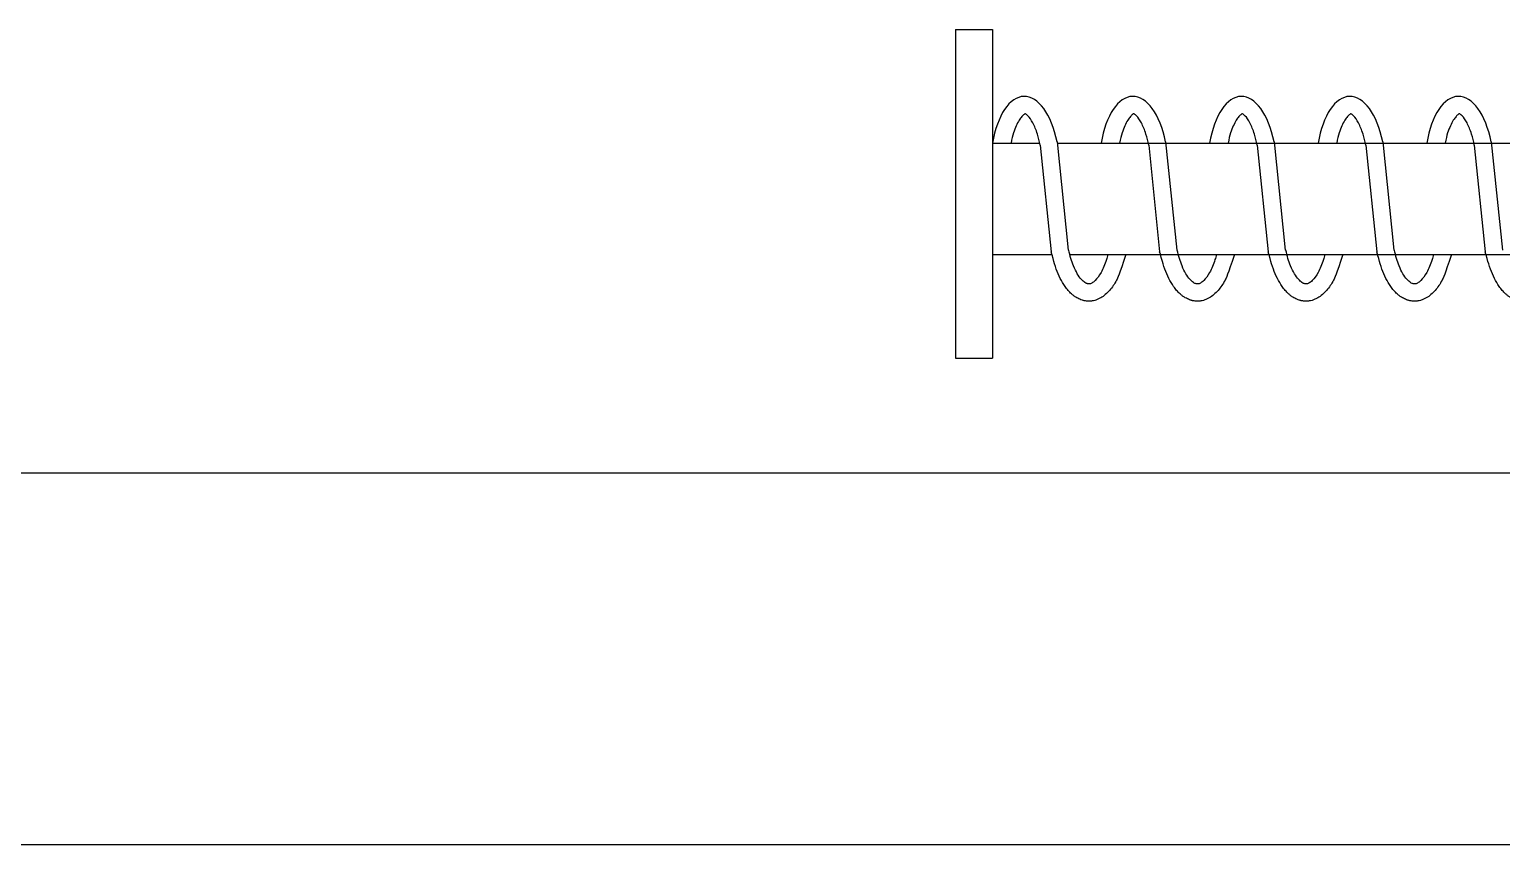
# Model space of a CAD drawing. Header units: millimetres. Extents: x 204328 to 274136, y -196910 to -178068.
# Drawn here: x 269048.4 to 269365.2, y -181212.8 to -181037.4 of the extents above; entities that cross this region are included whole.
import ezdxf

# ---------------------------------------------------------------- set-up
doc = ezdxf.new("R2010")
doc.units = ezdxf.units.MM
doc.layers.add('OHD Track', color=4, linetype='Continuous')

# ---------------------------------------------------------------- blocks, each defined once
blk = doc.blocks.new('도어스토퍼-1')
at = {"color": 4}
for p, q in [((-1149356237.68, -118453426.41), (-1149356237.68, -118453497.19)), ((-1149356237.68, -118453426.41), (-1149356229.71, -118453426.41)), ((-1149356229.71, -118453426.41), (-1149356229.71, -118453497.19)), ((-1149356237.68, -118453445.04), (-1149356237.68, -118453483.22)), ((-1149356229.71, -118453450.9), (-1149356219.55, -118453450.9)), ((-1149356215.8, -118453450.9), (-1149355858.36, -118453450.9)), ((-1149356229.71, -118453474.87), (-1149356216.92, -118453474.87)), ((-1149356213.08, -118453474.87), (-1149355858.36, -118453474.87)), ((-1149356237.68, -118453497.19), (-1149356229.71, -118453497.19))]:
    blk.add_line(p, q, dxfattribs=at)
at = {"color": 4, "linetype": 'Continuous'}
for p, q in [((-1149356219.47, -118453451.31), (-1149356217.11, -118453474.27)), ((-1149356215.82, -118453450.62), (-1149356213.42, -118453473.9)), ((-1149356196.11, -118453451.31), (-1149356193.76, -118453474.27)), ((-1149356192.47, -118453450.62), (-1149356190.07, -118453473.9)), ((-1149356172.76, -118453451.31), (-1149356170.4, -118453474.27)), ((-1149356169.11, -118453450.62), (-1149356166.71, -118453473.9)), ((-1149356149.4, -118453451.31), (-1149356147.05, -118453474.27)), ((-1149356145.76, -118453450.62), (-1149356143.36, -118453473.9)), ((-1149356126.05, -118453451.31), (-1149356123.69, -118453474.27)), ((-1149356122.4, -118453450.62), (-1149356120, -118453473.9))]:
    blk.add_line(p, q, dxfattribs=at)
for centre in [(-1149356222.67, -118453456.46), (-1149356199.31, -118453456.46), (-1149356175.96, -118453456.46), (-1149356152.6, -118453456.46), (-1149356129.24, -118453456.46)]:
    blk.add_ellipse(centre, major_axis=(-0.26, 15.63), ratio=0.477179, start_param=-1.195765, end_param=1.199537, dxfattribs=at)
for points, knots in [([(-1149356222.67, -118453444.55), (-1149356222.71, -118453444.57), (-1149356222.8, -118453444.62), (-1149356223.05, -118453444.81), (-1149356223.21, -118453444.96), (-1149356223.58, -118453445.38), (-1149356223.78, -118453445.65), (-1149356224.41, -118453446.66), (-1149356224.84, -118453447.59), (-1149356225.39, -118453449.29), (-1149356225.57, -118453449.94), (-1149356225.72, -118453450.9)], [3.3387486, 3.3387486, 3.3387486, 3.3387486, 3.4898819, 3.4898819, 3.6410151, 3.6410151, 3.7921484, 3.7921484, 4.105162, 4.105162, 4.2730649, 4.2730649, 4.2730649, 4.2730649]), ([(-1149356219.47, -118453451.31), (-1149356219.63, -118453450.47), (-1149356219.83, -118453449.67), (-1149356220.34, -118453448.02), (-1149356220.68, -118453447.2), (-1149356221.38, -118453445.88), (-1149356221.74, -118453445.38), (-1149356222.24, -118453444.84), (-1149356222.41, -118453444.71), (-1149356222.59, -118453444.59), (-1149356222.64, -118453444.57), (-1149356222.67, -118453444.55)], [1.9539775, 1.9539775, 1.9539775, 1.9539775, 2.1548685, 2.1548685, 2.4122962, 2.4122962, 2.6697239, 2.6697239, 2.8449346, 2.8449346, 2.9444367, 2.9444367, 2.9444367, 2.9444367]), ([(-1149356199.31, -118453444.55), (-1149356199.35, -118453444.57), (-1149356199.44, -118453444.62), (-1149356199.69, -118453444.81), (-1149356199.86, -118453444.96), (-1149356200.22, -118453445.38), (-1149356200.42, -118453445.65), (-1149356201.05, -118453446.66), (-1149356201.48, -118453447.59), (-1149356202.04, -118453449.29), (-1149356202.21, -118453449.94), (-1149356202.37, -118453450.9)], [3.3387486, 3.3387486, 3.3387486, 3.3387486, 3.4898819, 3.4898819, 3.6410151, 3.6410151, 3.7921484, 3.7921484, 4.105162, 4.105162, 4.2730649, 4.2730649, 4.2730649, 4.2730649]), ([(-1149356196.11, -118453451.31), (-1149356196.27, -118453450.47), (-1149356196.47, -118453449.67), (-1149356196.99, -118453448.02), (-1149356197.33, -118453447.2), (-1149356198.02, -118453445.88), (-1149356198.38, -118453445.38), (-1149356198.88, -118453444.84), (-1149356199.05, -118453444.71), (-1149356199.24, -118453444.59), (-1149356199.28, -118453444.57), (-1149356199.31, -118453444.55)], [1.9539775, 1.9539775, 1.9539775, 1.9539775, 2.1548685, 2.1548685, 2.4122962, 2.4122962, 2.6697239, 2.6697239, 2.8449346, 2.8449346, 2.9444367, 2.9444367, 2.9444367, 2.9444367]), ([(-1149356175.96, -118453444.55), (-1149356176, -118453444.57), (-1149356176.09, -118453444.62), (-1149356176.34, -118453444.81), (-1149356176.5, -118453444.96), (-1149356176.87, -118453445.38), (-1149356177.07, -118453445.65), (-1149356177.69, -118453446.66), (-1149356178.13, -118453447.59), (-1149356178.68, -118453449.29), (-1149356178.86, -118453449.94), (-1149356179.01, -118453450.9)], [3.3387486, 3.3387486, 3.3387486, 3.3387486, 3.4898819, 3.4898819, 3.6410151, 3.6410151, 3.7921484, 3.7921484, 4.105162, 4.105162, 4.2730649, 4.2730649, 4.2730649, 4.2730649]), ([(-1149356172.76, -118453451.31), (-1149356172.92, -118453450.47), (-1149356173.12, -118453449.67), (-1149356173.63, -118453448.02), (-1149356173.97, -118453447.2), (-1149356174.67, -118453445.88), (-1149356175.03, -118453445.38), (-1149356175.53, -118453444.84), (-1149356175.7, -118453444.71), (-1149356175.88, -118453444.59), (-1149356175.93, -118453444.57), (-1149356175.96, -118453444.55)], [1.9539775, 1.9539775, 1.9539775, 1.9539775, 2.1548685, 2.1548685, 2.4122962, 2.4122962, 2.6697239, 2.6697239, 2.8449346, 2.8449346, 2.9444367, 2.9444367, 2.9444367, 2.9444367]), ([(-1149356152.6, -118453444.55), (-1149356152.64, -118453444.57), (-1149356152.73, -118453444.62), (-1149356152.98, -118453444.81), (-1149356153.15, -118453444.96), (-1149356153.51, -118453445.38), (-1149356153.71, -118453445.65), (-1149356154.34, -118453446.66), (-1149356154.77, -118453447.59), (-1149356155.33, -118453449.29), (-1149356155.5, -118453449.94), (-1149356155.65, -118453450.9)], [3.3387486, 3.3387486, 3.3387486, 3.3387486, 3.4898819, 3.4898819, 3.6410151, 3.6410151, 3.7921484, 3.7921484, 4.105162, 4.105162, 4.2730649, 4.2730649, 4.2730649, 4.2730649]), ([(-1149356149.4, -118453451.31), (-1149356149.56, -118453450.47), (-1149356149.76, -118453449.67), (-1149356150.28, -118453448.02), (-1149356150.62, -118453447.2), (-1149356151.31, -118453445.88), (-1149356151.67, -118453445.38), (-1149356152.17, -118453444.84), (-1149356152.34, -118453444.71), (-1149356152.52, -118453444.59), (-1149356152.57, -118453444.57), (-1149356152.6, -118453444.55)], [1.9539775, 1.9539775, 1.9539775, 1.9539775, 2.1548685, 2.1548685, 2.4122962, 2.4122962, 2.6697239, 2.6697239, 2.8449346, 2.8449346, 2.9444367, 2.9444367, 2.9444367, 2.9444367]), ([(-1149356129.24, -118453444.55), (-1149356129.29, -118453444.57), (-1149356129.37, -118453444.62), (-1149356129.63, -118453444.81), (-1149356129.79, -118453444.96), (-1149356130.15, -118453445.38), (-1149356130.36, -118453445.65), (-1149356130.98, -118453446.66), (-1149356131.41, -118453447.59), (-1149356131.97, -118453449.29), (-1149356132.15, -118453449.94), (-1149356132.3, -118453450.9)], [3.3387486, 3.3387486, 3.3387486, 3.3387486, 3.4898819, 3.4898819, 3.6410151, 3.6410151, 3.7921484, 3.7921484, 4.105162, 4.105162, 4.2730649, 4.2730649, 4.2730649, 4.2730649]), ([(-1149356126.05, -118453451.31), (-1149356126.21, -118453450.47), (-1149356126.4, -118453449.67), (-1149356126.92, -118453448.02), (-1149356127.26, -118453447.2), (-1149356127.96, -118453445.88), (-1149356128.32, -118453445.38), (-1149356128.82, -118453444.84), (-1149356128.99, -118453444.71), (-1149356129.17, -118453444.59), (-1149356129.22, -118453444.57), (-1149356129.24, -118453444.55)], [1.9539775, 1.9539775, 1.9539775, 1.9539775, 2.1548685, 2.1548685, 2.4122962, 2.4122962, 2.6697239, 2.6697239, 2.8449346, 2.8449346, 2.9444367, 2.9444367, 2.9444367, 2.9444367]), ([(-1149356204.89, -118453474.87), (-1149356204.99, -118453475.25), (-1149356205.09, -118453475.62), (-1149356205.53, -118453477.03), (-1149356205.93, -118453477.96), (-1149356206.77, -118453479.48), (-1149356207.21, -118453480.07), (-1149356207.88, -118453480.73), (-1149356208.13, -118453480.91), (-1149356208.54, -118453481.13), (-1149356208.7, -118453481.18), (-1149356208.98, -118453481.21), (-1149356209.1, -118453481.21), (-1149356209.41, -118453481.13), (-1149356209.6, -118453481.05), (-1149356210.06, -118453480.74), (-1149356210.33, -118453480.51), (-1149356210.89, -118453479.88), (-1149356211.18, -118453479.47), (-1149356211.75, -118453478.51), (-1149356212.03, -118453477.94), (-1149356212.69, -118453476.32), (-1149356213.04, -118453475.16), (-1149356213.3, -118453473.9)], [2.066081, 2.066081, 2.066081, 2.066081, 2.158304, 2.158304, 2.432845, 2.432845, 2.707387, 2.707387, 2.892355, 2.892355, 3.077323, 3.077323, 3.262291, 3.262291, 3.44726, 3.44726, 3.632228, 3.632228, 3.817196, 3.817196, 4.002164, 4.002164, 4.293854, 4.293854, 4.293854, 4.293854]), ([(-1149356181.53, -118453474.87), (-1149356181.63, -118453475.25), (-1149356181.73, -118453475.62), (-1149356182.18, -118453477.03), (-1149356182.57, -118453477.96), (-1149356183.41, -118453479.48), (-1149356183.86, -118453480.07), (-1149356184.53, -118453480.73), (-1149356184.77, -118453480.91), (-1149356185.19, -118453481.13), (-1149356185.35, -118453481.18), (-1149356185.63, -118453481.21), (-1149356185.75, -118453481.21), (-1149356186.05, -118453481.13), (-1149356186.24, -118453481.05), (-1149356186.7, -118453480.74), (-1149356186.97, -118453480.51), (-1149356187.53, -118453479.88), (-1149356187.82, -118453479.47), (-1149356188.4, -118453478.51), (-1149356188.67, -118453477.94), (-1149356189.33, -118453476.32), (-1149356189.68, -118453475.16), (-1149356189.95, -118453473.9)], [2.066081, 2.066081, 2.066081, 2.066081, 2.158304, 2.158304, 2.432845, 2.432845, 2.707387, 2.707387, 2.892355, 2.892355, 3.077323, 3.077323, 3.262291, 3.262291, 3.44726, 3.44726, 3.632228, 3.632228, 3.817196, 3.817196, 4.002164, 4.002164, 4.293854, 4.293854, 4.293854, 4.293854]), ([(-1149356158.18, -118453474.87), (-1149356158.27, -118453475.25), (-1149356158.38, -118453475.62), (-1149356158.82, -118453477.03), (-1149356159.22, -118453477.96), (-1149356160.06, -118453479.48), (-1149356160.5, -118453480.07), (-1149356161.17, -118453480.73), (-1149356161.42, -118453480.91), (-1149356161.83, -118453481.13), (-1149356161.99, -118453481.18), (-1149356162.27, -118453481.21), (-1149356162.39, -118453481.21), (-1149356162.7, -118453481.13), (-1149356162.89, -118453481.05), (-1149356163.35, -118453480.74), (-1149356163.61, -118453480.51), (-1149356164.18, -118453479.88), (-1149356164.47, -118453479.47), (-1149356165.04, -118453478.51), (-1149356165.32, -118453477.94), (-1149356165.98, -118453476.32), (-1149356166.33, -118453475.16), (-1149356166.59, -118453473.9)], [2.066081, 2.066081, 2.066081, 2.066081, 2.158304, 2.158304, 2.432845, 2.432845, 2.707387, 2.707387, 2.892355, 2.892355, 3.077323, 3.077323, 3.262291, 3.262291, 3.44726, 3.44726, 3.632228, 3.632228, 3.817196, 3.817196, 4.002164, 4.002164, 4.293854, 4.293854, 4.293854, 4.293854]), ([(-1149356134.82, -118453474.87), (-1149356134.92, -118453475.25), (-1149356135.02, -118453475.62), (-1149356135.47, -118453477.03), (-1149356135.86, -118453477.96), (-1149356136.7, -118453479.48), (-1149356137.14, -118453480.07), (-1149356137.82, -118453480.73), (-1149356138.06, -118453480.91), (-1149356138.48, -118453481.13), (-1149356138.64, -118453481.18), (-1149356138.91, -118453481.21), (-1149356139.03, -118453481.21), (-1149356139.34, -118453481.13), (-1149356139.53, -118453481.05), (-1149356139.99, -118453480.74), (-1149356140.26, -118453480.51), (-1149356140.82, -118453479.88), (-1149356141.11, -118453479.47), (-1149356141.68, -118453478.51), (-1149356141.96, -118453477.94), (-1149356142.62, -118453476.32), (-1149356142.97, -118453475.16), (-1149356143.24, -118453473.9)], [2.066081, 2.066081, 2.066081, 2.066081, 2.158304, 2.158304, 2.432845, 2.432845, 2.707387, 2.707387, 2.892355, 2.892355, 3.077323, 3.077323, 3.262291, 3.262291, 3.44726, 3.44726, 3.632228, 3.632228, 3.817196, 3.817196, 4.002164, 4.002164, 4.293854, 4.293854, 4.293854, 4.293854]), ([(-1149356201.02, -118453474.87), (-1149356202.5, -118453479.33), (-1149356202.75, -118453479.88), (-1149356203.26, -118453480.81), (-1149356203.5, -118453481.2), (-1149356203.99, -118453481.93), (-1149356204.25, -118453482.27), (-1149356204.81, -118453482.92), (-1149356205.12, -118453483.23), (-1149356205.76, -118453483.77), (-1149356206.09, -118453484), (-1149356206.64, -118453484.32), (-1149356206.83, -118453484.42), (-1149356207.24, -118453484.59), (-1149356207.46, -118453484.67), (-1149356207.87, -118453484.79), (-1149356208.07, -118453484.83), (-1149356208.36, -118453484.87), (-1149356208.45, -118453484.88), (-1149356208.65, -118453484.9), (-1149356208.76, -118453484.91), (-1149356209.14, -118453484.92), (-1149356209.42, -118453484.9), (-1149356209.8, -118453484.84), (-1149356209.9, -118453484.82), (-1149356210.08, -118453484.79), (-1149356210.15, -118453484.77), (-1149356210.3, -118453484.73), (-1149356210.38, -118453484.71), (-1149356210.61, -118453484.63), (-1149356210.76, -118453484.58), (-1149356211.22, -118453484.38), (-1149356211.51, -118453484.22), (-1149356211.95, -118453483.94), (-1149356212.12, -118453483.83), (-1149356212.43, -118453483.58), (-1149356212.58, -118453483.46), (-1149356212.97, -118453483.1), (-1149356213.21, -118453482.85), (-1149356213.67, -118453482.32), (-1149356213.89, -118453482.04), (-1149356214.47, -118453481.22), (-1149356214.81, -118453480.64), (-1149356215.45, -118453479.39), (-1149356215.73, -118453478.71), (-1149356216.25, -118453477.29), (-1149356216.48, -118453476.54), (-1149356216.77, -118453475.4), (-1149356216.85, -118453475.03), (-1149356217.11, -118453474.27)], [2.284157, 2.284157, 2.284157, 2.284157, 2.422346, 2.422346, 2.53296, 2.53296, 2.643575, 2.643575, 2.760459, 2.760459, 2.877343, 2.877343, 2.943322, 2.943322, 3.009301, 3.009301, 3.067956, 3.067956, 3.100399, 3.100399, 3.132842, 3.132842, 3.209433, 3.209433, 3.242764, 3.242764, 3.266879, 3.266879, 3.290995, 3.290995, 3.339227, 3.339227, 3.435689, 3.435689, 3.491675, 3.491675, 3.54766, 3.54766, 3.639733, 3.639733, 3.731806, 3.731806, 3.894315, 3.894315, 4.056824, 4.056824, 4.219333, 4.219333, 4.293854, 4.293854, 4.293854, 4.293854]), ([(-1149356177.67, -118453474.87), (-1149356179.14, -118453479.33), (-1149356179.4, -118453479.88), (-1149356179.9, -118453480.81), (-1149356180.14, -118453481.2), (-1149356180.64, -118453481.93), (-1149356180.89, -118453482.27), (-1149356181.45, -118453482.92), (-1149356181.77, -118453483.23), (-1149356182.4, -118453483.77), (-1149356182.73, -118453484), (-1149356183.28, -118453484.32), (-1149356183.47, -118453484.42), (-1149356183.89, -118453484.59), (-1149356184.1, -118453484.67), (-1149356184.52, -118453484.79), (-1149356184.71, -118453484.83), (-1149356185, -118453484.87), (-1149356185.09, -118453484.88), (-1149356185.3, -118453484.9), (-1149356185.4, -118453484.91), (-1149356185.78, -118453484.92), (-1149356186.07, -118453484.9), (-1149356186.44, -118453484.84), (-1149356186.55, -118453484.82), (-1149356186.72, -118453484.79), (-1149356186.79, -118453484.77), (-1149356186.94, -118453484.73), (-1149356187.02, -118453484.71), (-1149356187.25, -118453484.63), (-1149356187.41, -118453484.58), (-1149356187.86, -118453484.38), (-1149356188.16, -118453484.22), (-1149356188.6, -118453483.94), (-1149356188.76, -118453483.83), (-1149356189.07, -118453483.58), (-1149356189.22, -118453483.46), (-1149356189.62, -118453483.1), (-1149356189.86, -118453482.85), (-1149356190.32, -118453482.32), (-1149356190.53, -118453482.04), (-1149356191.11, -118453481.22), (-1149356191.46, -118453480.64), (-1149356192.09, -118453479.39), (-1149356192.38, -118453478.71), (-1149356192.9, -118453477.29), (-1149356193.12, -118453476.54), (-1149356193.41, -118453475.4), (-1149356193.5, -118453475.03), (-1149356193.76, -118453474.27)], [2.284157, 2.284157, 2.284157, 2.284157, 2.422346, 2.422346, 2.53296, 2.53296, 2.643575, 2.643575, 2.760459, 2.760459, 2.877343, 2.877343, 2.943322, 2.943322, 3.009301, 3.009301, 3.067956, 3.067956, 3.100399, 3.100399, 3.132842, 3.132842, 3.209433, 3.209433, 3.242764, 3.242764, 3.266879, 3.266879, 3.290995, 3.290995, 3.339227, 3.339227, 3.435689, 3.435689, 3.491675, 3.491675, 3.54766, 3.54766, 3.639733, 3.639733, 3.731806, 3.731806, 3.894315, 3.894315, 4.056824, 4.056824, 4.219333, 4.219333, 4.293854, 4.293854, 4.293854, 4.293854]), ([(-1149356154.31, -118453474.87), (-1149356155.79, -118453479.33), (-1149356156.04, -118453479.88), (-1149356156.55, -118453480.81), (-1149356156.79, -118453481.2), (-1149356157.28, -118453481.93), (-1149356157.54, -118453482.27), (-1149356158.1, -118453482.92), (-1149356158.41, -118453483.23), (-1149356159.05, -118453483.77), (-1149356159.38, -118453484), (-1149356159.93, -118453484.32), (-1149356160.12, -118453484.42), (-1149356160.53, -118453484.59), (-1149356160.75, -118453484.67), (-1149356161.16, -118453484.79), (-1149356161.36, -118453484.83), (-1149356161.65, -118453484.87), (-1149356161.74, -118453484.88), (-1149356161.94, -118453484.9), (-1149356162.05, -118453484.91), (-1149356162.43, -118453484.92), (-1149356162.71, -118453484.9), (-1149356163.08, -118453484.84), (-1149356163.19, -118453484.82), (-1149356163.37, -118453484.79), (-1149356163.43, -118453484.77), (-1149356163.59, -118453484.73), (-1149356163.67, -118453484.71), (-1149356163.9, -118453484.63), (-1149356164.05, -118453484.58), (-1149356164.51, -118453484.38), (-1149356164.8, -118453484.22), (-1149356165.24, -118453483.94), (-1149356165.4, -118453483.83), (-1149356165.72, -118453483.58), (-1149356165.87, -118453483.46), (-1149356166.26, -118453483.1), (-1149356166.5, -118453482.85), (-1149356166.96, -118453482.32), (-1149356167.18, -118453482.04), (-1149356167.76, -118453481.22), (-1149356168.1, -118453480.64), (-1149356168.73, -118453479.39), (-1149356169.02, -118453478.71), (-1149356169.54, -118453477.29), (-1149356169.77, -118453476.54), (-1149356170.06, -118453475.4), (-1149356170.14, -118453475.03), (-1149356170.4, -118453474.27)], [2.284157, 2.284157, 2.284157, 2.284157, 2.422346, 2.422346, 2.53296, 2.53296, 2.643575, 2.643575, 2.760459, 2.760459, 2.877343, 2.877343, 2.943322, 2.943322, 3.009301, 3.009301, 3.067956, 3.067956, 3.100399, 3.100399, 3.132842, 3.132842, 3.209433, 3.209433, 3.242764, 3.242764, 3.266879, 3.266879, 3.290995, 3.290995, 3.339227, 3.339227, 3.435689, 3.435689, 3.491675, 3.491675, 3.54766, 3.54766, 3.639733, 3.639733, 3.731806, 3.731806, 3.894315, 3.894315, 4.056824, 4.056824, 4.219333, 4.219333, 4.293854, 4.293854, 4.293854, 4.293854]), ([(-1149356130.95, -118453474.87), (-1149356132.43, -118453479.33), (-1149356132.69, -118453479.88), (-1149356133.19, -118453480.81), (-1149356133.43, -118453481.2), (-1149356133.92, -118453481.93), (-1149356134.18, -118453482.27), (-1149356134.74, -118453482.92), (-1149356135.05, -118453483.23), (-1149356135.69, -118453483.77), (-1149356136.02, -118453484), (-1149356136.57, -118453484.32), (-1149356136.76, -118453484.42), (-1149356137.18, -118453484.59), (-1149356137.39, -118453484.67), (-1149356137.81, -118453484.79), (-1149356138, -118453484.83), (-1149356138.29, -118453484.87), (-1149356138.38, -118453484.88), (-1149356138.58, -118453484.9), (-1149356138.69, -118453484.91), (-1149356139.07, -118453484.92), (-1149356139.36, -118453484.9), (-1149356139.73, -118453484.84), (-1149356139.84, -118453484.82), (-1149356140.01, -118453484.79), (-1149356140.08, -118453484.77), (-1149356140.23, -118453484.73), (-1149356140.31, -118453484.71), (-1149356140.54, -118453484.63), (-1149356140.7, -118453484.58), (-1149356141.15, -118453484.38), (-1149356141.44, -118453484.22), (-1149356141.88, -118453483.94), (-1149356142.05, -118453483.83), (-1149356142.36, -118453483.58), (-1149356142.51, -118453483.46), (-1149356142.91, -118453483.1), (-1149356143.14, -118453482.85), (-1149356143.6, -118453482.32), (-1149356143.82, -118453482.04), (-1149356144.4, -118453481.22), (-1149356144.75, -118453480.64), (-1149356145.38, -118453479.39), (-1149356145.67, -118453478.71), (-1149356146.18, -118453477.29), (-1149356146.41, -118453476.54), (-1149356146.7, -118453475.4), (-1149356146.79, -118453475.03), (-1149356147.05, -118453474.27)], [2.284157, 2.284157, 2.284157, 2.284157, 2.422346, 2.422346, 2.53296, 2.53296, 2.643575, 2.643575, 2.760459, 2.760459, 2.877343, 2.877343, 2.943322, 2.943322, 3.009301, 3.009301, 3.067956, 3.067956, 3.100399, 3.100399, 3.132842, 3.132842, 3.209433, 3.209433, 3.242764, 3.242764, 3.266879, 3.266879, 3.290995, 3.290995, 3.339227, 3.339227, 3.435689, 3.435689, 3.491675, 3.491675, 3.54766, 3.54766, 3.639733, 3.639733, 3.731806, 3.731806, 3.894315, 3.894315, 4.056824, 4.056824, 4.219333, 4.219333, 4.293854, 4.293854, 4.293854, 4.293854]), ([(-1149356107.6, -118453474.87), (-1149356109.07, -118453479.33), (-1149356109.33, -118453479.88), (-1149356109.84, -118453480.81), (-1149356110.07, -118453481.2), (-1149356110.57, -118453481.93), (-1149356110.83, -118453482.27), (-1149356111.39, -118453482.92), (-1149356111.7, -118453483.23), (-1149356112.34, -118453483.77), (-1149356112.66, -118453484), (-1149356113.22, -118453484.32), (-1149356113.41, -118453484.42), (-1149356113.82, -118453484.59), (-1149356114.04, -118453484.67), (-1149356114.45, -118453484.79), (-1149356114.65, -118453484.83), (-1149356114.93, -118453484.87), (-1149356115.02, -118453484.88), (-1149356115.23, -118453484.9), (-1149356115.34, -118453484.91), (-1149356115.71, -118453484.92), (-1149356116, -118453484.9), (-1149356116.37, -118453484.84), (-1149356116.48, -118453484.82), (-1149356116.66, -118453484.79), (-1149356116.72, -118453484.77), (-1149356116.88, -118453484.73), (-1149356116.95, -118453484.71), (-1149356117.19, -118453484.63), (-1149356117.34, -118453484.58), (-1149356117.8, -118453484.38), (-1149356118.09, -118453484.22), (-1149356118.53, -118453483.94), (-1149356118.69, -118453483.83), (-1149356119.01, -118453483.58), (-1149356119.16, -118453483.46), (-1149356119.55, -118453483.1), (-1149356119.79, -118453482.85), (-1149356120.25, -118453482.32), (-1149356120.47, -118453482.04), (-1149356121.05, -118453481.22), (-1149356121.39, -118453480.64), (-1149356122.02, -118453479.39), (-1149356122.31, -118453478.71), (-1149356122.83, -118453477.29), (-1149356123.06, -118453476.54), (-1149356123.35, -118453475.4), (-1149356123.43, -118453475.03), (-1149356123.69, -118453474.27)], [2.284157, 2.284157, 2.284157, 2.284157, 2.422346, 2.422346, 2.53296, 2.53296, 2.643575, 2.643575, 2.760459, 2.760459, 2.877343, 2.877343, 2.943322, 2.943322, 3.009301, 3.009301, 3.067956, 3.067956, 3.100399, 3.100399, 3.132842, 3.132842, 3.209433, 3.209433, 3.242764, 3.242764, 3.266879, 3.266879, 3.290995, 3.290995, 3.339227, 3.339227, 3.435689, 3.435689, 3.491675, 3.491675, 3.54766, 3.54766, 3.639733, 3.639733, 3.731806, 3.731806, 3.894315, 3.894315, 4.056824, 4.056824, 4.219333, 4.219333, 4.293854, 4.293854, 4.293854, 4.293854])]:
    blk.add_open_spline(points, degree=3, knots=knots, dxfattribs=at)
blk = doc.blocks.new('OHD1')
at = {"layer": 'OHD Track'}
for p, q in [((224344.85, -122684.83), (227344.85, -122684.83)), ((224344.85, -122764.83), (227344.85, -122764.83))]:
    blk.add_line(p, q, dxfattribs=at)

msp = doc.modelspace()

# ---------------------------------------------------------------- block references
msp.add_blockref('OHD1', (42396.72, -58448.02))
at = {"color": 0}
msp.add_blockref('도어스토퍼-1', (1149625485.36, 118272389.03), dxfattribs=at)

doc.saveas('drawing.dxf')
